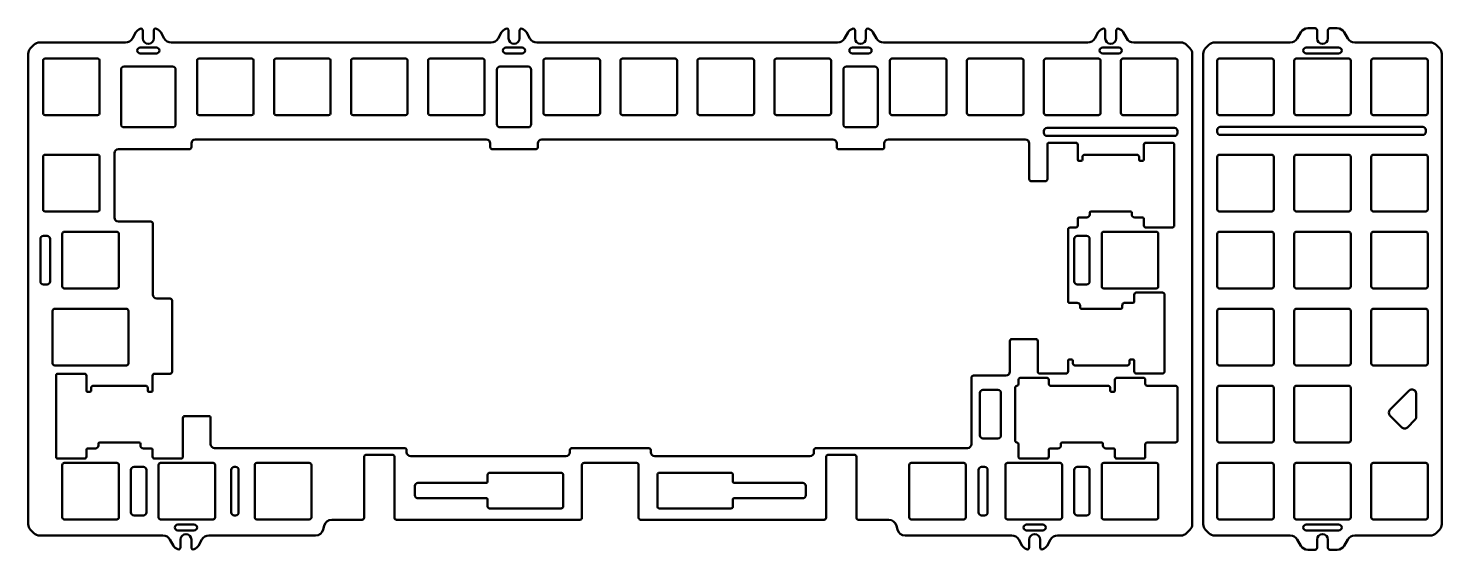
# Model space of a CAD drawing. Header units: millimetres. Extents: x 42 to 392, y 102 to 231.
import ezdxf

# ---------------------------------------------------------------- set-up
doc = ezdxf.new("R2010")
doc.units = ezdxf.units.MM
doc.header["$LTSCALE"] = 0.75
doc.layers.add('Visible', color=7, linetype='Continuous', lineweight=50)

msp = doc.modelspace()

# ---------------------------------------------------------------- linework, layer by layer
at = {"layer": 'Visible'}
for p, q in [((360.452289, 231.387912, 0.749991), (358.647588, 231.387912, 0.749991)), ((360.952289, 228.887912, 0.749991), (360.952289, 230.887912, 0.749991)), ((363.652289, 230.887912, 0.749991), (363.652289, 228.887912, 0.749991)), ((365.956989, 231.387912, 0.749991), (364.152289, 231.387912, 0.749991)), ((66.114612, 227.887912, 0.749991), (44.918466, 227.887912, 0.749991)), ((68.712688, 230.387912, 0.749991), (67.846663, 228.887912, 0.749991)), ((70.440039, 228.887912, 0.749991), (70.440039, 230.800455, 0.749991)), ((73.140039, 230.800455, 0.749991), (73.140039, 228.887912, 0.749991)), ((75.733414, 228.887912, 0.749991), (74.867389, 230.387912, 0.749991)), ((156.602612, 227.887912, 0.749991), (77.465465, 227.887912, 0.749991)), ((159.200688, 230.387912, 0.749991), (158.334663, 228.887912, 0.749991)), ((160.928039, 228.887912, 0.749991), (160.928039, 230.800455, 0.749991)), ((163.628039, 230.800455, 0.749991), (163.628039, 228.887912, 0.749991)), ((166.221414, 228.887912, 0.749991), (165.355389, 230.387912, 0.749991)), ((242.326862, 227.887912, 0.749991), (167.953465, 227.887912, 0.749991)), ((244.924938, 230.387912, 0.749991), (244.058913, 228.887912, 0.749991)), ((246.652289, 228.887912, 0.749991), (246.652289, 230.800455, 0.749991)), ((249.352289, 230.800455, 0.749991), (249.352289, 228.887912, 0.749991)), ((251.945664, 228.887912, 0.749991), (251.079639, 230.387912, 0.749991)), ((304.239862, 227.887912, 0.749991), (253.677715, 227.887912, 0.749991)), ((306.837938, 230.387912, 0.749991), (305.971913, 228.887912, 0.749991)), ((308.565289, 228.887912, 0.749991), (308.565289, 230.800455, 0.749991)), ((311.265289, 230.800455, 0.749991), (311.265289, 228.887912, 0.749991)), ((313.858664, 228.887912, 0.749991), (312.992639, 230.387912, 0.749991)), ((327.261862, 227.887912, 0.749991), (315.590715, 227.887912, 0.749991)), ((354.317461, 227.887912, 0.749991), (335.630716, 227.887912, 0.749991)), ((356.915537, 230.387912, 0.749991), (356.049512, 228.887912, 0.749991)), ((368.555065, 228.887912, 0.749991), (367.68904, 230.387912, 0.749991)), ((388.973612, 227.887912, 0.749991), (370.287116, 227.887912, 0.749991)), ((42.090039, 225.059485, 0.749991), (42.090039, 108.716839, 0.749991)), ((43.504252, 227.302126, 0.749991), (42.675825, 226.473699, 0.749991)), ((46.240039, 223.894412, 0.749991), (59.240039, 223.894412, 0.749991)), ((69.790039, 226.637912, 0.749991), (73.790039, 226.637912, 0.749991)), ((73.790039, 225.137912, 0.749991), (69.790039, 225.137912, 0.749991)), ((84.340039, 223.894412, 0.749991), (97.340039, 223.894412, 0.749991)), ((103.390039, 223.894412, 0.749991), (116.390039, 223.894412, 0.749991)), ((122.440039, 223.894412, 0.749991), (135.440039, 223.894412, 0.749991)), ((141.490039, 223.894412, 0.749991), (154.490039, 223.894412, 0.749991)), ((160.278039, 226.637912, 0.749991), (164.278039, 226.637912, 0.749991)), ((164.278039, 225.137912, 0.749991), (160.278039, 225.137912, 0.749991)), ((170.065039, 223.894412, 0.749991), (183.065039, 223.894412, 0.749991)), ((189.115039, 223.894412, 0.749991), (202.115039, 223.894412, 0.749991)), ((208.165039, 223.894412, 0.749991), (221.165039, 223.894412, 0.749991)), ((227.215039, 223.894412, 0.749991), (240.215039, 223.894412, 0.749991)), ((246.002289, 226.637912, 0.749991), (250.002289, 226.637912, 0.749991)), ((250.002289, 225.137912, 0.749991), (246.002289, 225.137912, 0.749991)), ((255.790039, 223.894412, 0.749991), (268.790039, 223.894412, 0.749991)), ((274.840039, 223.894412, 0.749991), (287.840039, 223.894412, 0.749991)), ((293.890039, 223.894412, 0.749991), (306.890039, 223.894412, 0.749991)), ((307.915289, 226.637912, 0.749991), (311.915289, 226.637912, 0.749991)), ((311.915289, 225.137912, 0.749991), (307.915289, 225.137912, 0.749991)), ((312.940039, 223.894412, 0.749991), (325.940039, 223.894412, 0.749991)), ((329.504502, 226.473699, 0.749991), (328.676075, 227.302126, 0.749991)), ((330.090289, 108.716839, 0.749991), (330.090289, 225.059485, 0.749991)), ((332.802289, 225.059485, 0.749991), (332.802289, 108.716839, 0.749991)), ((334.216502, 227.302126, 0.749991), (333.388075, 226.473699, 0.749991)), ((336.752539, 223.894412, 0.749991), (349.752539, 223.894412, 0.749991)), ((355.802539, 223.894412, 0.749991), (368.802539, 223.894412, 0.749991)), ((358.302289, 226.637912, 0.749991), (366.302289, 226.637912, 0.749991)), ((366.302289, 225.137912, 0.749991), (358.302289, 225.137912, 0.749991)), ((374.852539, 223.894412, 0.749991), (387.852539, 223.894412, 0.749991)), ((391.216252, 226.473699, 0.749991), (390.387825, 227.302126, 0.749991)), ((391.802039, 225.059485, 0.749991), (391.802039, 108.716839, 0.749991)), ((45.740039, 210.394412, 0.749991), (45.740039, 223.394412, 0.749991)), ((59.740039, 223.394412, 0.749991), (59.740039, 210.394412, 0.749991)), ((65.040039, 207.644162, 0.749991), (65.040039, 221.144412, 0.749991)), ((65.790039, 221.894412, 0.749991), (77.790039, 221.894412, 0.749991)), ((78.540039, 221.144412, 0.749991), (78.540039, 207.644162, 0.749991)), ((83.840039, 210.394412, 0.749991), (83.840039, 223.394412, 0.749991)), ((97.840039, 223.394412, 0.749991), (97.840039, 210.394412, 0.749991)), ((102.890039, 210.394412, 0.749991), (102.890039, 223.394412, 0.749991)), ((116.890039, 223.394412, 0.749991), (116.890039, 210.394412, 0.749991)), ((121.940039, 210.394412, 0.749991), (121.940039, 223.394412, 0.749991)), ((135.940039, 223.394412, 0.749991), (135.940039, 210.394412, 0.749991)), ((140.990039, 210.394412, 0.749991), (140.990039, 223.394412, 0.749991)), ((154.990039, 223.394412, 0.749991), (154.990039, 210.394412, 0.749991)), ((158.027543, 207.644163, 0.749991), (158.027539, 221.144412, 0.749991)), ((158.777539, 221.894412, 0.749991), (165.777539, 221.894412, 0.749991)), ((166.527535, 221.144412, 0.749991), (166.527535, 207.644163, 0.749991)), ((169.565039, 210.394412, 0.749991), (169.565039, 223.394412, 0.749991)), ((183.565039, 223.394412, 0.749991), (183.565039, 210.394412, 0.749991)), ((188.615039, 210.394412, 0.749991), (188.615039, 223.394412, 0.749991)), ((202.615039, 223.394412, 0.749991), (202.615039, 210.394412, 0.749991)), ((207.665039, 210.394412, 0.749991), (207.665039, 223.394412, 0.749991)), ((221.665039, 223.394412, 0.749991), (221.665039, 210.394412, 0.749991)), ((226.715039, 210.394412, 0.749991), (226.715039, 223.394412, 0.749991)), ((240.715039, 223.394412, 0.749991), (240.715039, 210.394412, 0.749991)), ((243.753039, 207.644163, 0.749991), (243.753039, 221.144412, 0.749991)), ((244.503039, 221.894412, 0.749991), (251.503039, 221.894412, 0.749991)), ((252.253039, 221.144412, 0.749991), (252.253039, 207.644163, 0.749991)), ((255.290039, 210.394412, 0.749991), (255.290039, 223.394412, 0.749991)), ((269.290039, 223.394412, 0.749991), (269.290039, 210.394412, 0.749991)), ((274.340039, 210.394412, 0.749991), (274.340039, 223.394412, 0.749991)), ((288.340039, 223.394412, 0.749991), (288.340039, 210.394412, 0.749991)), ((293.390039, 210.394412, 0.749991), (293.390039, 223.394412, 0.749991)), ((307.390039, 223.394412, 0.749991), (307.390039, 210.394412, 0.749991)), ((312.440039, 210.394412, 0.749991), (312.440039, 223.394412, 0.749991)), ((326.440039, 223.394412, 0.749991), (326.440039, 210.394412, 0.749991)), ((336.252539, 210.394412, 0.749991), (336.252539, 223.394412, 0.749991)), ((350.252539, 223.394412, 0.749991), (350.252539, 210.394412, 0.749991)), ((355.302539, 210.394412, 0.749991), (355.302539, 223.394412, 0.749991)), ((369.302539, 223.394412, 0.749991), (369.302539, 210.394412, 0.749991)), ((374.352539, 210.394412, 0.749991), (374.352539, 223.394412, 0.749991)), ((388.352539, 223.394412, 0.749991), (388.352539, 210.394412, 0.749991)), ((59.240039, 209.894412, 0.749991), (46.240039, 209.894412, 0.749991)), ((97.340039, 209.894412, 0.749991), (84.340039, 209.894412, 0.749991)), ((116.390039, 209.894412, 0.749991), (103.390039, 209.894412, 0.749991)), ((135.440039, 209.894412, 0.749991), (122.440039, 209.894412, 0.749991)), ((154.490039, 209.894412, 0.749991), (141.490039, 209.894412, 0.749991)), ((183.065039, 209.894412, 0.749991), (170.065039, 209.894412, 0.749991)), ((202.115039, 209.894412, 0.749991), (189.115039, 209.894412, 0.749991)), ((221.165039, 209.894412, 0.749991), (208.165039, 209.894412, 0.749991)), ((240.215039, 209.894412, 0.749991), (227.215039, 209.894412, 0.749991)), ((268.790039, 209.894412, 0.749991), (255.790039, 209.894412, 0.749991)), ((287.840039, 209.894412, 0.749991), (274.840039, 209.894412, 0.749991)), ((306.890039, 209.894412, 0.749991), (293.890039, 209.894412, 0.749991)), ((325.940039, 209.894412, 0.749991), (312.940039, 209.894412, 0.749991)), ((349.752539, 209.894412, 0.749991), (336.752539, 209.894412, 0.749991)), ((368.802539, 209.894412, 0.749991), (355.802539, 209.894412, 0.749991)), ((387.852539, 209.894412, 0.749991), (374.852539, 209.894412, 0.749991)), ((77.790037, 206.894162, 0.749991), (65.790039, 206.894162, 0.749991)), ((165.777535, 206.894163, 0.749991), (158.777543, 206.894163, 0.749991)), ((251.503039, 206.894163, 0.749991), (244.503039, 206.894163, 0.749991)), ((294.140039, 206.738162, 0.749991), (325.690039, 206.738162, 0.749991)), ((337.002539, 206.988162, 0.749991), (387.102539, 206.988162, 0.749991)), ((82.440039, 201.981912, 0.749991), (82.440039, 202.894412, 0.749991)), ((83.440039, 203.894412, 0.749991), (155.390039, 203.894412, 0.749991)), ((156.390039, 202.894412, 0.749991), (156.390039, 201.981912, 0.749991)), ((168.165039, 201.981912, 0.749991), (168.165039, 202.894412, 0.749991)), ((169.165039, 203.894412, 0.749991), (241.115039, 203.894412, 0.749991)), ((242.115039, 202.894412, 0.749991), (242.115039, 201.981912, 0.749991)), ((253.890039, 201.981912, 0.749991), (253.890039, 202.894412, 0.749991)), ((254.890039, 203.894412, 0.749991), (288.740039, 203.894412, 0.749991)), ((289.740039, 202.894412, 0.749991), (289.740039, 194.056912, 0.749991)), ((293.390039, 205.488162, 0.749991), (293.390039, 205.988162, 0.749991)), ((325.690039, 204.738162, 0.749991), (294.140039, 204.738162, 0.749991)), ((294.727039, 203.081912, 0.749991), (301.227039, 203.081912, 0.749991)), ((318.603039, 203.081912, 0.749991), (325.103039, 203.081912, 0.749991)), ((326.440039, 205.988162, 0.749991), (326.440039, 205.488162, 0.749991)), ((336.252539, 205.738162, 0.749991), (336.252539, 206.238162, 0.749991)), ((387.102539, 204.988162, 0.749991), (337.002539, 204.988162, 0.749991)), ((387.852539, 206.238162, 0.749991), (387.852539, 205.738162, 0.749991)), ((45.740039, 186.581912, 0.749991), (45.740039, 199.581912, 0.749991)), ((46.240039, 200.081912, 0.749991), (59.240039, 200.081912, 0.749991)), ((59.740039, 199.581912, 0.749991), (59.740039, 186.581912, 0.749991)), ((63.390039, 184.556912, 0.749991), (63.390039, 200.481912, 0.749991)), ((64.390039, 201.481912, 0.749991), (81.940039, 201.481912, 0.749991)), ((156.890039, 201.481912, 0.749991), (167.665039, 201.481912, 0.749991)), ((242.615039, 201.481912, 0.749991), (253.390039, 201.481912, 0.749991)), ((294.227039, 194.056912, 0.749991), (294.227039, 202.581912, 0.749991)), ((301.727039, 202.581912, 0.749991), (301.727039, 198.881912, 0.749991)), ((302.915039, 198.881912, 0.749991), (302.915039, 199.581912, 0.749991)), ((303.415039, 200.081912, 0.749991), (316.415039, 200.081912, 0.749991)), ((316.915039, 199.581912, 0.749991), (316.915039, 198.881912, 0.749991)), ((318.103039, 198.881912, 0.749991), (318.103039, 202.581912, 0.749991)), ((325.603039, 202.581912, 0.749991), (325.603039, 182.581912, 0.749991)), ((336.252539, 186.581912, 0.749991), (336.252539, 199.581912, 0.749991)), ((336.752539, 200.081912, 0.749991), (349.752539, 200.081912, 0.749991)), ((350.252539, 199.581912, 0.749991), (350.252539, 186.581912, 0.749991)), ((355.302539, 186.581912, 0.749991), (355.302539, 199.581912, 0.749991)), ((355.802539, 200.081912, 0.749991), (368.802539, 200.081912, 0.749991)), ((369.302539, 199.581912, 0.749991), (369.302539, 186.581912, 0.749991)), ((374.352539, 186.581912, 0.749991), (374.352539, 199.581912, 0.749991)), ((374.852539, 200.081912, 0.749991), (387.852539, 200.081912, 0.749991)), ((388.352539, 199.581912, 0.749991), (388.352539, 186.581912, 0.749991)), ((302.615039, 198.581912, 0.749991), (302.027039, 198.581912, 0.749991)), ((317.215039, 198.581912, 0.749991), (317.803039, 198.581912, 0.749991)), ((290.240039, 193.556912, 0.749991), (293.727039, 193.556912, 0.749991)), ((59.240039, 186.081912, 0.749991), (46.240039, 186.081912, 0.749991)), ((304.727044, 185.781933, 0.749991), (304.727043, 185.331933, 0.749991)), ((314.803041, 186.081912, 0.749991), (305.027044, 186.081912, 0.749991)), ((315.10304, 185.331917, 0.749991), (315.103041, 185.781917, 0.749991)), ((349.752539, 186.081912, 0.749991), (336.752539, 186.081912, 0.749991)), ((368.802539, 186.081912, 0.749991), (355.802539, 186.081912, 0.749991)), ((387.852539, 186.081912, 0.749991), (374.852539, 186.081912, 0.749991)), ((72.415039, 183.556912, 0.749991), (64.390039, 183.556912, 0.749991)), ((72.915039, 165.506912, 0.749991), (72.915039, 183.056912, 0.749991)), ((301.227039, 182.081912, 0.749991), (299.845789, 182.081912, 0.749991)), ((301.727039, 184.281938, 0.749991), (301.727039, 182.581912, 0.749991)), ((303.977042, 184.581934, 0.749991), (302.027042, 184.581937, 0.749991)), ((317.803039, 184.581913, 0.749991), (315.853039, 184.581916, 0.749991)), ((318.103039, 182.581912, 0.749991), (318.103039, 184.281913, 0.749991)), ((325.103039, 182.081912, 0.749991), (318.603039, 182.081912, 0.749991)), ((45.090039, 168.781912, 0.749991), (45.090039, 179.281912, 0.749991)), ((45.840039, 180.031912, 0.749991), (46.752539, 180.031912, 0.749991)), ((47.502539, 179.281912, 0.749991), (47.502539, 168.781912, 0.749991)), ((50.502539, 167.531912, 0.749991), (50.502539, 180.531912, 0.749991)), ((51.002539, 181.031912, 0.749991), (64.002539, 181.031912, 0.749991)), ((64.502539, 180.531912, 0.749991), (64.502539, 167.531912, 0.749991)), ((299.345789, 181.581912, 0.749991), (299.345789, 165.481912, 0.749991)), ((300.865039, 168.781912, 0.749991), (300.865039, 179.281912, 0.749991)), ((301.615039, 180.031912, 0.749991), (303.927539, 180.031912, 0.749991)), ((304.677539, 179.281912, 0.749991), (304.677539, 168.781912, 0.749991)), ((307.677539, 167.531912, 0.749991), (307.677539, 180.531912, 0.749991)), ((308.177539, 181.031912, 0.749991), (321.177539, 181.031912, 0.749991)), ((321.677539, 180.531912, 0.749991), (321.677539, 167.531912, 0.749991)), ((336.252539, 167.531912, 0.749991), (336.252539, 180.531912, 0.749991)), ((336.752539, 181.031912, 0.749991), (349.752539, 181.031912, 0.749991)), ((350.252539, 180.531912, 0.749991), (350.252539, 167.531912, 0.749991)), ((355.302539, 167.531912, 0.749991), (355.302539, 180.531912, 0.749991)), ((355.802539, 181.031912, 0.749991), (368.802539, 181.031912, 0.749991)), ((369.302539, 180.531912, 0.749991), (369.302539, 167.531912, 0.749991)), ((374.352539, 167.531912, 0.749991), (374.352539, 180.531912, 0.749991)), ((374.852539, 181.031912, 0.749991), (387.852539, 181.031912, 0.749991)), ((388.352539, 180.531912, 0.749991), (388.352539, 167.531912, 0.749991)), ((46.752539, 168.031912, 0.749991), (45.840039, 168.031912, 0.749991)), ((303.927539, 168.031912, 0.749991), (301.615039, 168.031912, 0.749991)), ((64.002539, 167.031912, 0.749991), (51.002539, 167.031912, 0.749991)), ((77.177539, 164.506912, 0.749991), (73.915039, 164.506912, 0.749991)), ((299.345789, 165.481912, 0.749991), (299.34579, 163.781919, 0.749991)), ((321.177539, 167.031912, 0.749991), (308.177539, 167.031912, 0.749991)), ((315.721788, 163.781893, 0.749991), (315.721789, 165.481912, 0.749991)), ((316.221789, 165.981912, 0.749991), (322.721789, 165.981912, 0.749991)), ((323.221789, 165.481912, 0.749991), (323.221789, 146.481912, 0.749991)), ((349.752539, 167.031912, 0.749991), (336.752539, 167.031912, 0.749991)), ((368.802539, 167.031912, 0.749991), (355.802539, 167.031912, 0.749991)), ((387.852539, 167.031912, 0.749991), (374.852539, 167.031912, 0.749991)), ((48.121289, 148.481912, 0.749991), (48.121289, 161.481912, 0.749991)), ((48.621289, 161.981912, 0.749991), (66.383789, 161.981912, 0.749991)), ((66.883789, 161.481912, 0.749991), (66.883789, 148.481912, 0.749991)), ((77.677539, 146.431912, 0.749991), (77.677539, 164.006912, 0.749991)), ((299.645791, 163.481918, 0.749991), (301.595791, 163.481915, 0.749991)), ((302.345789, 162.731914, 0.749991), (302.345789, 162.281914, 0.749991)), ((302.645788, 161.981913, 0.749991), (312.424678, 161.981912, 0.749991)), ((312.721786, 162.281898, 0.749991), (312.721786, 162.731898, 0.749991)), ((313.471788, 163.481897, 0.749991), (315.421788, 163.481894, 0.749991)), ((336.252539, 148.481912, 0.749991), (336.252539, 161.481912, 0.749991)), ((336.752539, 161.981912, 0.749991), (349.752539, 161.981912, 0.749991)), ((350.252539, 161.481912, 0.749991), (350.252539, 148.481912, 0.749991)), ((355.302539, 148.481912, 0.749991), (355.302539, 161.481912, 0.749991)), ((355.802539, 161.981912, 0.749991), (368.802539, 161.981912, 0.749991)), ((369.302539, 161.481912, 0.749991), (369.302539, 148.481912, 0.749991)), ((374.352539, 148.481912, 0.749991), (374.352539, 161.481912, 0.749991)), ((374.852539, 161.981912, 0.749991), (387.852539, 161.981912, 0.749991)), ((388.352539, 161.481912, 0.749991), (388.352539, 148.481912, 0.749991)), ((284.977539, 154.006912, 0.749991), (284.977539, 146.456912, 0.749991)), ((291.345789, 154.506912, 0.749991), (285.477539, 154.506912, 0.749991)), ((291.845789, 146.481912, 0.749991), (291.845789, 154.006912, 0.749991)), ((66.383789, 147.981912, 0.749991), (48.621289, 147.981912, 0.749991)), ((299.34579, 149.181919, 0.749991), (299.345789, 146.481912, 0.749991)), ((300.233791, 149.481919, 0.749991), (299.645791, 149.481919, 0.749991)), ((300.533791, 148.481919, 0.749991), (300.533791, 149.181919, 0.749991)), ((314.033791, 147.981912, 0.749991), (301.033791, 147.981912, 0.749991)), ((314.533791, 149.181919, 0.749991), (314.533791, 148.481919, 0.749991)), ((314.833791, 149.481919, 0.749991), (315.421791, 149.481919, 0.749991)), ((315.721789, 146.481912, 0.749991), (315.72179, 149.181919, 0.749991)), ((349.752539, 147.981912, 0.749991), (336.752539, 147.981912, 0.749991)), ((368.802539, 147.981912, 0.749991), (355.802539, 147.981912, 0.749991)), ((387.852539, 147.981912, 0.749991), (374.852539, 147.981912, 0.749991)), ((48.958289, 125.431912, 0.749991), (48.958289, 145.431912, 0.749991)), ((49.458289, 145.931912, 0.749991), (55.958289, 145.931912, 0.749991)), ((56.458289, 145.431912, 0.749991), (56.458289, 141.731912, 0.749991)), ((72.834289, 141.731912, 0.749991), (72.834289, 145.431912, 0.749991)), ((73.334289, 145.931912, 0.749991), (77.177539, 145.931912, 0.749991)), ((275.452539, 144.956912, 0.749991), (275.452539, 128.531912, 0.749991)), ((283.977539, 145.456912, 0.749991), (275.952539, 145.456912, 0.749991)), ((287.083289, 143.418538, 0.749991), (287.083289, 144.431912, 0.749991)), ((287.583289, 144.931912, 0.749991), (294.083289, 144.931912, 0.749991)), ((298.845789, 145.981912, 0.749991), (292.345789, 145.981912, 0.749991)), ((294.583289, 144.431912, 0.749991), (294.583289, 143.431912, 0.749991)), ((310.959289, 141.731912, 0.749991), (310.959289, 144.431912, 0.749991)), ((311.459289, 144.931912, 0.749991), (317.959289, 144.931912, 0.749991)), ((322.721789, 145.981912, 0.749991), (316.221789, 145.981912, 0.749991)), ((318.459289, 144.431912, 0.749991), (318.459289, 143.431912, 0.749991)), ((57.346289, 141.431912, 0.749991), (56.758289, 141.431912, 0.749991)), ((57.646289, 141.731912, 0.749991), (57.646289, 142.431912, 0.749991)), ((58.146289, 142.931912, 0.749991), (71.146289, 142.931912, 0.749991)), ((71.646289, 142.431912, 0.749991), (71.646289, 141.731912, 0.749991)), ((71.946289, 141.431912, 0.749991), (72.534289, 141.431912, 0.749991)), ((277.552539, 130.681912, 0.749991), (277.552539, 141.181912, 0.749991)), ((278.302539, 141.931912, 0.749991), (281.996289, 141.931912, 0.749991)), ((282.746289, 141.181912, 0.749991), (282.746289, 130.681912, 0.749991)), ((286.246289, 129.431912, 0.749991), (286.246289, 142.431912, 0.749991)), ((295.083289, 142.931912, 0.749991), (309.271289, 142.931912, 0.749991)), ((309.771289, 142.431912, 0.749991), (309.771289, 141.731912, 0.749991)), ((310.071289, 141.431912, 0.749991), (310.659289, 141.431912, 0.749991)), ((318.959289, 142.931912, 0.749991), (325.940039, 142.931912, 0.749991)), ((326.440039, 142.431912, 0.749991), (326.440039, 129.431912, 0.749991)), ((336.252539, 129.431912, 0.749991), (336.252539, 142.431912, 0.749991)), ((336.752539, 142.931912, 0.749991), (349.752539, 142.931912, 0.749991)), ((350.252539, 142.431912, 0.749991), (350.252539, 129.431912, 0.749991)), ((355.302539, 129.431912, 0.749991), (355.302539, 142.431912, 0.749991)), ((355.802539, 142.931912, 0.749991), (368.802539, 142.931912, 0.749991)), ((369.302539, 142.431912, 0.749991), (369.302539, 129.431912, 0.749991)), ((378.999323, 136.978557, 0.749991), (383.768834, 141.740752, 0.749991)), ((385.475398, 141.033103, 0.749991), (385.475398, 135.210204, 0.749991)), ((80.334289, 134.956912, 0.749991), (80.334289, 125.431912, 0.749991)), ((80.834289, 135.456912, 0.749991), (86.702539, 135.456912, 0.749991)), ((87.202539, 128.531912, 0.749991), (87.202539, 134.956912, 0.749991)), ((381.909343, 132.645924, 0.749991), (378.997894, 135.564689, 0.749991)), ((385.182504, 134.503097, 0.749991), (383.324444, 132.645036, 0.749991)), ((281.996289, 129.931912, 0.749991), (278.302539, 129.931912, 0.749991)), ((56.458289, 127.131938, 0.749991), (56.458289, 125.431912, 0.749991)), ((58.708292, 127.431934, 0.749991), (56.758292, 127.431937, 0.749991)), ((59.458294, 128.631933, 0.749991), (59.458293, 128.181933, 0.749991)), ((69.534291, 128.931912, 0.749991), (59.758294, 128.931912, 0.749991)), ((69.83429, 128.181917, 0.749991), (69.834291, 128.631917, 0.749991)), ((72.534289, 127.431913, 0.749991), (70.584289, 127.431916, 0.749991)), ((72.834286, 125.431912, 0.749991), (72.834286, 127.131912, 0.749991)), ((135.202539, 127.531912, 0.749991), (88.202539, 127.531912, 0.749991)), ((135.702539, 126.531912, 0.749991), (135.702539, 127.031912, 0.749991)), ((176.090039, 127.031912, 0.749991), (176.090039, 126.531912, 0.749991)), ((195.590039, 127.531912, 0.749991), (176.590039, 127.531912, 0.749991)), ((196.090039, 126.531912, 0.749991), (196.090039, 127.031912, 0.749991)), ((236.490039, 127.031912, 0.749991), (236.490039, 126.531912, 0.749991)), ((274.452539, 127.531912, 0.749991), (236.990039, 127.531912, 0.749991)), ((287.083289, 125.431912, 0.749991), (287.083289, 128.445286, 0.749991)), ((294.583289, 127.131938, 0.749991), (294.583289, 125.431912, 0.749991)), ((296.833292, 127.431934, 0.749991), (294.883292, 127.431937, 0.749991)), ((297.583294, 128.631933, 0.749991), (297.583293, 128.181933, 0.749991)), ((307.659291, 128.931912, 0.749991), (297.883294, 128.931912, 0.749991)), ((307.95929, 128.181917, 0.749991), (307.959291, 128.631917, 0.749991)), ((310.659289, 127.431913, 0.749991), (308.709289, 127.431916, 0.749991)), ((310.959289, 125.431912, 0.749991), (310.959289, 127.131913, 0.749991)), ((318.459289, 128.431912, 0.749991), (318.459289, 125.431912, 0.749991)), ((325.940039, 128.931912, 0.749991), (318.959289, 128.931912, 0.749991)), ((349.752539, 128.931912, 0.749991), (336.752539, 128.931912, 0.749991)), ((368.802539, 128.931912, 0.749991), (355.802539, 128.931912, 0.749991)), ((55.958289, 124.931912, 0.749991), (49.458289, 124.931912, 0.749991)), ((50.502539, 110.381912, 0.749991), (50.502539, 123.381912, 0.749991)), ((51.002539, 123.881912, 0.749991), (64.002539, 123.881912, 0.749991)), ((64.502539, 123.381912, 0.749991), (64.502539, 110.381912, 0.749991)), ((68.252539, 122.881912, 0.749991), (70.565039, 122.881912, 0.749991)), ((79.834289, 124.931912, 0.749991), (73.334286, 124.931912, 0.749991)), ((74.315039, 110.381912, 0.749991), (74.315039, 123.381912, 0.749991)), ((74.815039, 123.881912, 0.749991), (87.815039, 123.881912, 0.749991)), ((88.315039, 123.381912, 0.749991), (88.315039, 110.381912, 0.749991)), ((93.065039, 122.881912, 0.749991), (93.377539, 122.881912, 0.749991)), ((98.127539, 110.381912, 0.749991), (98.127539, 123.381912, 0.749991)), ((98.627539, 123.881912, 0.749991), (111.627539, 123.881912, 0.749991)), ((112.127539, 123.381912, 0.749991), (112.127539, 110.381912, 0.749991)), ((125.190039, 110.290853, 0.749991), (125.190039, 125.381912, 0.749991)), ((125.690039, 125.881912, 0.749991), (132.202539, 125.881912, 0.749991)), ((132.702539, 125.381912, 0.749991), (132.702539, 110.290353, 0.749991)), ((175.090039, 125.531912, 0.749991), (136.702539, 125.531912, 0.749991)), ((179.090039, 110.290353, 0.749991), (179.090039, 123.381912, 0.749991)), ((179.590039, 123.881912, 0.749991), (192.590039, 123.881912, 0.749991)), ((193.090039, 123.381912, 0.749991), (193.090039, 110.290353, 0.749991)), ((235.490039, 125.531912, 0.749991), (197.090039, 125.531912, 0.749991)), ((239.490039, 110.290353, 0.749991), (239.490039, 125.381912, 0.749991)), ((239.990039, 125.881912, 0.749991), (246.490039, 125.881912, 0.749991)), ((246.990039, 125.381912, 0.749991), (246.990039, 110.290853, 0.749991)), ((260.052539, 110.381912, 0.749991), (260.052539, 123.381912, 0.749991)), ((260.552539, 123.881912, 0.749991), (273.552539, 123.881912, 0.749991)), ((274.052539, 123.381912, 0.749991), (274.052539, 110.381912, 0.749991)), ((277.951267, 122.881912, 0.749991), (278.690902, 122.881912, 0.749991)), ((283.865039, 110.381912, 0.749991), (283.865039, 123.381912, 0.749991)), ((284.365039, 123.881912, 0.749991), (297.365039, 123.881912, 0.749991)), ((294.083289, 124.931912, 0.749991), (287.583289, 124.931912, 0.749991)), ((297.865039, 123.381912, 0.749991), (297.865039, 110.381912, 0.749991)), ((301.615039, 122.881912, 0.749991), (303.927539, 122.881912, 0.749991)), ((307.677539, 110.381912, 0.749991), (307.677539, 123.381912, 0.749991)), ((308.177539, 123.881912, 0.749991), (321.177539, 123.881912, 0.749991)), ((317.959289, 124.931912, 0.749991), (311.459289, 124.931912, 0.749991)), ((321.677539, 123.381912, 0.749991), (321.677539, 110.381912, 0.749991)), ((336.252539, 110.381912, 0.749991), (336.252539, 123.381912, 0.749991)), ((336.752539, 123.881913, 0.749991), (349.752539, 123.881913, 0.749991)), ((350.252539, 123.381912, 0.749991), (350.252539, 110.381912, 0.749991)), ((355.302539, 110.381912, 0.749991), (355.302539, 123.381912, 0.749991)), ((355.802539, 123.881913, 0.749991), (368.802539, 123.881913, 0.749991)), ((369.302539, 123.381912, 0.749991), (369.302539, 110.381912, 0.749991)), ((374.352539, 110.381912, 0.749991), (374.352539, 123.381912, 0.749991)), ((374.852539, 123.881913, 0.749991), (387.852539, 123.881913, 0.749991)), ((388.352539, 123.381912, 0.749991), (388.352539, 110.381912, 0.749991)), ((67.502539, 111.631912, 0.749991), (67.502539, 122.131912, 0.749991)), ((71.315039, 122.131912, 0.749991), (71.315039, 111.631912, 0.749991)), ((92.315039, 111.631912, 0.749991), (92.315039, 122.131912, 0.749991)), ((94.127539, 122.131912, 0.749991), (94.127539, 111.631912, 0.749991)), ((138.485789, 118.911912, 0.749991), (155.435789, 118.911912, 0.749991)), ((155.735789, 119.211912, 0.749991), (155.735789, 120.911912, 0.749991)), ((156.235789, 121.411912, 0.749991), (173.935289, 121.411912, 0.749991)), ((174.435289, 120.911912, 0.749991), (174.435289, 113.111913, 0.749991)), ((197.744539, 113.111913, 0.749991), (197.744539, 120.911912, 0.749991)), ((198.244539, 121.411912, 0.749991), (215.944039, 121.411912, 0.749991)), ((216.444039, 120.911912, 0.749991), (216.444039, 119.211912, 0.749991)), ((216.744039, 118.911912, 0.749991), (233.694289, 118.911912, 0.749991)), ((277.201267, 111.631912, 0.749991), (277.201267, 122.131912, 0.749991)), ((279.440902, 122.131912, 0.749991), (279.440902, 111.631912, 0.749991)), ((300.865039, 111.631912, 0.749991), (300.865039, 122.131912, 0.749991)), ((304.677539, 122.131912, 0.749991), (304.677539, 111.631912, 0.749991)), ((137.735789, 115.861913, 0.749991), (137.735789, 118.161912, 0.749991)), ((234.444289, 118.161912, 0.749991), (234.444289, 115.861913, 0.749991)), ((155.435789, 115.111913, 0.749991), (138.485789, 115.111913, 0.749991)), ((155.735789, 113.111913, 0.749991), (155.735789, 114.811913, 0.749991)), ((173.935289, 112.611913, 0.749991), (156.235789, 112.611913, 0.749991)), ((215.944039, 112.611913, 0.749991), (198.244539, 112.611913, 0.749991)), ((216.444039, 114.811913, 0.749991), (216.444039, 113.111913, 0.749991)), ((233.694289, 115.111913, 0.749991), (216.744039, 115.111913, 0.749991)), ((64.002539, 109.881912, 0.749991), (51.002539, 109.881912, 0.749991)), ((70.565039, 110.881912, 0.749991), (68.252539, 110.881912, 0.749991)), ((87.815039, 109.881912, 0.749991), (74.815039, 109.881912, 0.749991)), ((79.090039, 108.638412, 0.749991), (83.090039, 108.638412, 0.749991)), ((93.377539, 110.881912, 0.749991), (93.065039, 110.881912, 0.749991)), ((111.627539, 109.881912, 0.749991), (98.627539, 109.881912, 0.749991)), ((117.218208, 109.790853, 0.749991), (124.690039, 109.790853, 0.749991)), ((133.202539, 109.790353, 0.749991), (178.590039, 109.790353, 0.749991)), ((193.590039, 109.790353, 0.749991), (238.990039, 109.790353, 0.749991)), ((247.490039, 109.790853, 0.749991), (254.965635, 109.790853, 0.749991)), ((273.552539, 109.881912, 0.749991), (260.552539, 109.881912, 0.749991)), ((278.690902, 110.881912, 0.749991), (277.951267, 110.881912, 0.749991)), ((297.365039, 109.881912, 0.749991), (284.365039, 109.881912, 0.749991)), ((289.090289, 108.638412, 0.749991), (293.090289, 108.638412, 0.749991)), ((303.927539, 110.881912, 0.749991), (301.615039, 110.881912, 0.749991)), ((321.177539, 109.881912, 0.749991), (308.177539, 109.881912, 0.749991)), ((349.752539, 109.881912, 0.749991), (336.752539, 109.881912, 0.749991)), ((368.802539, 109.881912, 0.749991), (355.802539, 109.881912, 0.749991)), ((358.302289, 108.638412, 0.749991), (366.302289, 108.638412, 0.749991)), ((387.852539, 109.881912, 0.749991), (374.852539, 109.881912, 0.749991)), ((42.675825, 107.302626, 0.749991), (43.504252, 106.474199, 0.749991)), ((44.918466, 105.888412, 0.749991), (75.414612, 105.888412, 0.749991)), ((83.090039, 107.138412, 0.749991), (79.090039, 107.138412, 0.749991)), ((86.765465, 105.888412, 0.749991), (113.123234, 105.888412, 0.749991)), ((115.065481, 107.411257, 0.749991), (115.275961, 108.268008, 0.749991)), ((256.907882, 108.268008, 0.749991), (257.118362, 107.411257, 0.749991)), ((259.060609, 105.888412, 0.749991), (285.414862, 105.888412, 0.749991)), ((293.090289, 107.138412, 0.749991), (289.090289, 107.138412, 0.749991)), ((296.765715, 105.888412, 0.749991), (327.261862, 105.888412, 0.749991)), ((328.676075, 106.474199, 0.749991), (329.504502, 107.302626, 0.749991)), ((333.388075, 107.302626, 0.749991), (334.216502, 106.474199, 0.749991)), ((335.630716, 105.888412, 0.749991), (354.317461, 105.888412, 0.749991)), ((366.302289, 107.138412, 0.749991), (358.302289, 107.138412, 0.749991)), ((370.287116, 105.888412, 0.749991), (388.973612, 105.888412, 0.749991)), ((390.387825, 106.474199, 0.749991), (391.216252, 107.302626, 0.749991)), ((77.146663, 104.888412, 0.749991), (78.012688, 103.388412, 0.749991)), ((79.740039, 102.975869, 0.749991), (79.740039, 104.888412, 0.749991)), ((82.440039, 104.888412, 0.749991), (82.440039, 102.975869, 0.749991)), ((84.167389, 103.388412, 0.749991), (85.033414, 104.888412, 0.749991)), ((287.146913, 104.888412, 0.749991), (288.012938, 103.388412, 0.749991)), ((289.740289, 102.975869, 0.749991), (289.740289, 104.888412, 0.749991)), ((292.440289, 104.888412, 0.749991), (292.440289, 102.975869, 0.749991)), ((294.167639, 103.388412, 0.749991), (295.033664, 104.888412, 0.749991)), ((356.049512, 104.888412, 0.749991), (356.915537, 103.388412, 0.749991)), ((358.647588, 102.388412, 0.749991), (360.452289, 102.388412, 0.749991)), ((360.952289, 102.888412, 0.749991), (360.952289, 104.888412, 0.749991)), ((363.652289, 104.888412, 0.749991), (363.652289, 102.888412, 0.749991)), ((364.152289, 102.388412, 0.749991), (365.956989, 102.388412, 0.749991)), ((367.68904, 103.388412, 0.749991), (368.555065, 104.888412, 0.749991))]:
    msp.add_line(p, q, dxfattribs=at)
for centre, radius, start, end in [((70.444739, 229.387912, 0.749991), 2, 109.661772, 150), ((73.135338, 229.387912, 0.749991), 2, 30, 70.338228), ((160.932739, 229.387912, 0.749991), 2, 109.661772, 150), ((163.623338, 229.387912, 0.749991), 2, 30, 70.338228), ((246.656989, 229.387912, 0.749991), 2, 109.661772, 150), ((249.347588, 229.387912, 0.749991), 2, 30, 70.338228), ((308.569989, 229.387912, 0.749991), 2, 109.661772, 150), ((311.260588, 229.387912, 0.749991), 2, 30, 70.338228), ((360.452289, 230.887912, 0.749991), 0.5, 0, 90), ((364.152289, 230.887912, 0.749991), 0.5, 90, 180), ((44.918466, 225.887912, 0.749991), 2, 90, 135), ((66.114612, 229.887912, 0.749991), 2, 270, 330), ((77.465465, 229.887912, 0.749991), 2, 210, 270), ((156.602612, 229.887912, 0.749991), 2, 270, 330), ((162.278039, 228.887912, 0.749991), 1.35, 180, 0), ((167.953465, 229.887912, 0.749991), 2, 210, 270), ((242.326862, 229.887912, 0.749991), 2, 270, 330), ((253.677715, 229.887912, 0.749991), 2, 210, 270), ((304.239862, 229.887912, 0.749991), 2, 270, 330), ((315.590715, 229.887912, 0.749991), 2, 210, 270), ((327.261862, 225.887912, 0.749991), 2, 45, 90), ((335.630716, 225.887912, 0.749991), 2, 90, 135), ((354.317461, 229.887912, 0.749991), 2, 270, 330), ((370.287116, 229.887912, 0.749991), 2, 210, 270), ((388.973612, 225.887912, 0.749991), 2, 45, 90), ((44.090039, 225.059485, 0.749991), 2, 135, 180), ((328.090289, 225.059485, 0.749991), 2, 0, 45), ((334.802289, 225.059485, 0.749991), 2, 135, 180), ((389.802039, 225.059485, 0.749991), 2, 0, 45), ((65.790039, 221.144412, 0.749991), 0.75, 90, 180), ((77.790039, 221.144412, 0.749991), 0.75, 0, 90), ((158.777539, 221.144412, 0.749991), 0.75, 90, 180), ((165.777539, 221.144412, 0.749991), 0.75, 0, 90), ((244.503039, 221.144412, 0.749991), 0.75, 90, 180), ((251.503039, 221.144412, 0.749991), 0.75, 0, 90), ((65.790039, 207.644162, 0.749991), 0.75, 180, 270), ((77.790037, 207.644162, 0.749991), 0.75, 270, 0), ((158.777543, 207.644163, 0.749991), 0.75, 180, 270), ((165.777535, 207.644163, 0.749991), 0.75, 270, 0), ((244.503039, 207.644163, 0.749991), 0.75, 180, 270), ((251.503039, 207.644163, 0.749991), 0.75, 270, 0), ((294.140039, 205.988162, 0.749991), 0.75, 90, 180), ((325.690039, 205.988162, 0.749991), 0.75, 0, 90), ((337.002539, 206.238162, 0.749991), 0.75, 90, 180), ((387.102539, 206.238162, 0.749991), 0.75, 0, 90), ((294.140039, 205.488162, 0.749991), 0.75, 180, 270), ((325.690039, 205.488162, 0.749991), 0.75, 270, 0), ((337.002539, 205.738162, 0.749991), 0.75, 180, 270), ((387.102539, 205.738162, 0.749991), 0.75, 270, 0), ((81.940039, 201.981912, 0.749991), 0.5, 270, 0), ((156.890039, 201.981912, 0.749991), 0.5, 180, 270), ((167.665039, 201.981912, 0.749991), 0.5, 270, 0), ((242.615039, 201.981912, 0.749991), 0.5, 180, 270), ((253.390039, 201.981912, 0.749991), 0.5, 270, 0), ((303.415039, 199.581912, 0.749991), 0.5, 90, 180), ((316.415039, 199.581912, 0.749991), 0.5, 0, 90), ((302.027039, 198.881912, 0.749991), 0.3, 180, 270), ((302.615039, 198.881912, 0.749991), 0.3, 270, 0), ((317.215039, 198.881912, 0.749991), 0.3, 180, 270), ((317.803039, 198.881912, 0.749991), 0.3, 270, 0), ((290.240039, 194.056912, 0.749991), 0.5, 180, 270), ((293.727039, 194.056912, 0.749991), 0.5, 270, 0), ((305.027044, 185.781933, 0.749991), 0.3, 89.999911, 179.999911), ((314.803041, 185.781917, 0.749991), 0.3, 359.999911, 89.999911), ((72.415039, 183.056912, 0.749991), 0.5, 0, 90), ((299.845789, 181.581912, 0.749991), 0.5, 90, 180.000006), ((301.227039, 182.581912, 0.749991), 0.5, 270, 0), ((302.027041, 184.281937, 0.749991), 0.3, 89.999911, 179.999911), ((317.803038, 184.281913, 0.749991), 0.3, 359.999974, 89.999911), ((318.603039, 182.581912, 0.749991), 0.5, 180, 270), ((325.103039, 182.581912, 0.749991), 0.5, 270, 0), ((45.840039, 179.281912, 0.749991), 0.75, 90, 180), ((46.752539, 179.281912, 0.749991), 0.75, 0, 90), ((301.615039, 179.281912, 0.749991), 0.75, 90, 180), ((303.927539, 179.281912, 0.749991), 0.75, 0, 90), ((45.840039, 168.781912, 0.749991), 0.75, 180, 270), ((46.752539, 168.781912, 0.749991), 0.75, 270, 0), ((301.615039, 168.781912, 0.749991), 0.75, 180, 270), ((303.927539, 168.781912, 0.749991), 0.75, 270, 0), ((77.177539, 164.006912, 0.749991), 0.5, 0, 90), ((316.221789, 165.481912, 0.749991), 0.5, 90, 180), ((322.721789, 165.481912, 0.749991), 0.5, 0, 90), ((299.645791, 163.781918, 0.749991), 0.3, 179.999911, 269.999911), ((302.645789, 162.281914, 0.749991), 0.3, 179.999911, 269.999911), ((312.421786, 162.281898, 0.749991), 0.3, 270.552449, 359.999911), ((315.421788, 163.781894, 0.749991), 0.3, 269.999911, 359.99996), ((285.477539, 154.006912, 0.749991), 0.5, 90, 180), ((291.345789, 154.006912, 0.749991), 0.5, 0, 90), ((299.645791, 149.181919, 0.749991), 0.3, 90, 180), ((300.233791, 149.181919, 0.749991), 0.3, 0, 90), ((301.033791, 148.481919, 0.749991), 0.5, 180, 270), ((314.033791, 148.481919, 0.749991), 0.5, 270, 0), ((314.833791, 149.181919, 0.749991), 0.3, 90, 180), ((315.421791, 149.181919, 0.749991), 0.3, 0, 90), ((77.177539, 146.431912, 0.749991), 0.5, 270, 0), ((275.952539, 144.956912, 0.749991), 0.5, 90, 180), ((286.583289, 143.418538, 0.749991), 0.5, 279.38107, 0), ((318.959289, 143.431912, 0.749991), 0.5, 180, 270), ((56.758289, 141.731912, 0.749991), 0.3, 180, 270), ((57.346289, 141.731912, 0.749991), 0.3, 270, 0), ((58.146289, 142.431912, 0.749991), 0.5, 90, 180), ((71.146289, 142.431912, 0.749991), 0.5, 0, 90), ((71.946289, 141.731912, 0.749991), 0.3, 180, 270), ((72.534289, 141.731912, 0.749991), 0.3, 270, 0), ((278.302539, 141.181912, 0.749991), 0.75, 90, 180), ((281.996289, 141.181912, 0.749991), 0.75, 0, 90), ((309.271289, 142.431912, 0.749991), 0.5, 0, 90), ((310.071289, 141.731912, 0.749991), 0.3, 180, 270), ((310.659289, 141.731912, 0.749991), 0.3, 270, 0), ((336.752539, 142.431912, 0.749991), 0.5, 90, 180), ((80.834289, 134.956912, 0.749991), 0.5, 90, 180), ((86.702539, 134.956912, 0.749991), 0.5, 0, 90), ((278.302539, 130.681912, 0.749991), 0.75, 180, 270), ((281.996289, 130.681912, 0.749991), 0.75, 270, 0), ((56.758291, 127.131937, 0.749991), 0.3, 89.999911, 179.999911), ((59.758294, 128.631933, 0.749991), 0.3, 89.999911, 179.999911), ((69.534291, 128.631917, 0.749991), 0.3, 359.999911, 89.999911), ((72.534288, 127.131913, 0.749991), 0.3, 359.999911, 89.999911), ((135.202539, 127.031912, 0.749991), 0.5, 0, 90), ((176.590039, 127.031912, 0.749991), 0.5, 90, 180), ((195.590039, 127.031912, 0.749991), 0.5, 0, 90), ((236.990039, 127.031912, 0.749991), 0.5, 90, 180), ((286.583289, 128.445286, 0.749991), 0.5, 0, 80.61893), ((294.883291, 127.131937, 0.749991), 0.3, 89.999911, 179.999911), ((297.883294, 128.631933, 0.749991), 0.3, 89.999911, 179.999911), ((307.659291, 128.631917, 0.749991), 0.3, 359.999911, 89.999911), ((310.659288, 127.131913, 0.749991), 0.3, 359.999974, 89.999911), ((318.959289, 128.431912, 0.749991), 0.5, 90, 180), ((49.458289, 125.431912, 0.749991), 0.5, 180, 270), ((55.958289, 125.431912, 0.749991), 0.5, 270, 0), ((68.252539, 122.131912, 0.749991), 0.75, 90, 180), ((70.565039, 122.131912, 0.749991), 0.75, 0, 90), ((73.334286, 125.431912, 0.749991), 0.5, 180, 270), ((93.065039, 122.131912, 0.749991), 0.75, 90, 180), ((93.377539, 122.131912, 0.749991), 0.75, 0, 90), ((277.951267, 122.131912, 0.749991), 0.75, 90, 180), ((278.690902, 122.131912, 0.749991), 0.75, 0, 90), ((287.583289, 125.431912, 0.749991), 0.5, 180, 270), ((294.083289, 125.431912, 0.749991), 0.5, 270, 0), ((301.615039, 122.131912, 0.749991), 0.75, 90, 180), ((303.927539, 122.131912, 0.749991), 0.75, 0, 90), ((311.459289, 125.431912, 0.749991), 0.5, 180, 270), ((317.959289, 125.431912, 0.749991), 0.5, 270, 0), ((138.485789, 118.161912, 0.749991), 0.75, 90, 180), ((233.694289, 118.161912, 0.749991), 0.75, 0, 90), ((138.485789, 115.861913, 0.749991), 0.75, 180, 270), ((233.694289, 115.861913, 0.749991), 0.75, 270, 0), ((44.090039, 108.716839, 0.749991), 2, 180, 225), ((51.002539, 110.381912, 0.749991), 0.5, 180, 270), ((68.252539, 111.631912, 0.749991), 0.75, 180, 270), ((70.565039, 111.631912, 0.749991), 0.75, 270, 0), ((93.065039, 111.631912, 0.749991), 0.75, 180, 270), ((93.377539, 111.631912, 0.749991), 0.75, 270, 0), ((98.627539, 110.381912, 0.749991), 0.5, 180, 270), ((124.690039, 110.290853, 0.749991), 0.5, 270, 0), ((133.202539, 110.290353, 0.749991), 0.5, 180, 270), ((178.590039, 110.290353, 0.749991), 0.5, 270, 0), ((193.590039, 110.290353, 0.749991), 0.5, 180, 270), ((238.990039, 110.290353, 0.749991), 0.5, 270, 0), ((247.490039, 110.290853, 0.749991), 0.5, 180, 270), ((277.951267, 111.631912, 0.749991), 0.75, 180, 270), ((278.690902, 111.631912, 0.749991), 0.75, 270, 0), ((301.615039, 111.631912, 0.749991), 0.75, 180, 270), ((303.927539, 111.631912, 0.749991), 0.75, 270, 0), ((328.090289, 108.716839, 0.749991), 2, 315, 0), ((334.802289, 108.716839, 0.749991), 2, 180, 225), ((389.802039, 108.716839, 0.749991), 2, 315, 0), ((44.918466, 107.888412, 0.749991), 2, 225, 270), ((113.123234, 107.888412, 0.749991), 2, 270, 346.1974), ((259.060609, 107.888412, 0.749991), 2, 193.8026, 270), ((327.261862, 107.888412, 0.749991), 2, 270, 315), ((335.630716, 107.888412, 0.749991), 2, 225, 270), ((354.317461, 103.888412, 0.749991), 2, 30, 90), ((370.287116, 103.888412, 0.749991), 2, 90, 150), ((388.973612, 107.888412, 0.749991), 2, 270, 315), ((79.744739, 104.388412, 0.749991), 2, 210, 250.338228), ((79.240039, 102.975869, 0.749991), 0.5, 250.338228, 0), ((82.940039, 102.975869, 0.749991), 0.5, 180, 289.661772), ((82.435338, 104.388412, 0.749991), 2, 289.661772, 330), ((289.744989, 104.388412, 0.749991), 2, 210, 250.338228), ((289.240289, 102.975869, 0.749991), 0.5, 250.338228, 0), ((292.940289, 102.975869, 0.749991), 0.5, 180, 289.661772), ((292.435588, 104.388412, 0.749991), 2, 289.661772, 330), ((360.452289, 102.888412, 0.749991), 0.5, 270, 0), ((364.152289, 102.888412, 0.749991), 0.5, 180, 270)]:
    msp.add_arc(centre, radius, start, end, dxfattribs=at)
at = {"layer": 'Visible', "extrusion": (0, 0, -1)}
for centre, radius, start, end in [((-69.940039, 230.800455, -0.749991), 0.5, 70.338228, 180), ((-73.640039, 230.800455, -0.749991), 0.5, 0, 109.661772), ((-160.428039, 230.800455, -0.749991), 0.5, 70.338228, 180), ((-164.128039, 230.800455, -0.749991), 0.5, 0, 109.661772), ((-246.152289, 230.800455, -0.749991), 0.5, 70.338228, 180), ((-249.852289, 230.800455, -0.749991), 0.5, 0, 109.661772), ((-308.065289, 230.800455, -0.749991), 0.5, 70.338228, 180), ((-311.765289, 230.800455, -0.749991), 0.5, 0, 109.661772), ((-358.647588, 229.387912, -0.749991), 2, 30, 90), ((-365.956989, 229.387912, -0.749991), 2, 90, 150), ((-71.790039, 228.887912, -0.749991), 1.35, 180, 0), ((-248.002289, 228.887912, -0.749991), 1.35, 180, 0), ((-309.915289, 228.887912, -0.749991), 1.35, 180, 0), ((-362.302289, 228.887912, -0.749991), 1.35, 180, 0), ((-46.240039, 223.394412, -0.749991), 0.5, 0, 90), ((-59.240039, 223.394412, -0.749991), 0.5, 90, 180), ((-69.790039, 225.887912, -0.749991), 0.75, 270, 90), ((-73.790039, 225.887912, -0.749991), 0.75, 90, 270), ((-84.340039, 223.394412, -0.749991), 0.5, 0, 90), ((-97.340039, 223.394412, -0.749991), 0.5, 90, 180), ((-103.390039, 223.394412, -0.749991), 0.5, 0, 90), ((-116.390039, 223.394412, -0.749991), 0.5, 90, 180), ((-122.440039, 223.394412, -0.749991), 0.5, 0, 90), ((-135.440039, 223.394412, -0.749991), 0.5, 90, 180), ((-141.490039, 223.394412, -0.749991), 0.5, 0, 90), ((-154.490039, 223.394412, -0.749991), 0.5, 90, 180), ((-160.278039, 225.887912, -0.749991), 0.75, 270, 90), ((-164.278039, 225.887912, -0.749991), 0.75, 90, 270), ((-170.065039, 223.394412, -0.749991), 0.5, 0, 90), ((-183.065039, 223.394412, -0.749991), 0.5, 90, 180), ((-189.115039, 223.394412, -0.749991), 0.5, 0, 90), ((-202.115039, 223.394412, -0.749991), 0.5, 90, 180), ((-208.165039, 223.394412, -0.749991), 0.5, 0, 90), ((-221.165039, 223.394412, -0.749991), 0.5, 90, 180), ((-227.215039, 223.394412, -0.749991), 0.5, 0, 90), ((-240.215039, 223.394412, -0.749991), 0.5, 90, 180), ((-246.002289, 225.887912, -0.749991), 0.75, 270, 90), ((-250.002289, 225.887912, -0.749991), 0.75, 90, 270), ((-255.790039, 223.394412, -0.749991), 0.5, 0, 90), ((-268.790039, 223.394412, -0.749991), 0.5, 90, 180), ((-274.840039, 223.394412, -0.749991), 0.5, 0, 90), ((-287.840039, 223.394412, -0.749991), 0.5, 90, 180), ((-293.890039, 223.394412, -0.749991), 0.5, 0, 90), ((-306.890039, 223.394412, -0.749991), 0.5, 90, 180), ((-307.915289, 225.887912, -0.749991), 0.75, 270, 90), ((-311.915289, 225.887912, -0.749991), 0.75, 90, 270), ((-312.940039, 223.394412, -0.749991), 0.5, 0, 90), ((-325.940039, 223.394412, -0.749991), 0.5, 90, 180), ((-336.752539, 223.394412, -0.749991), 0.5, 0, 90), ((-349.752539, 223.394412, -0.749991), 0.5, 90, 180), ((-355.802539, 223.394412, -0.749991), 0.5, 0, 90), ((-358.302289, 225.887912, -0.749991), 0.75, 270, 90), ((-366.302289, 225.887912, -0.749991), 0.75, 90, 270), ((-368.802539, 223.394412, -0.749991), 0.5, 90, 180), ((-374.852539, 223.394412, -0.749991), 0.5, 0, 90), ((-387.852539, 223.394412, -0.749991), 0.5, 90, 180), ((-46.240039, 210.394412, -0.749991), 0.5, 270, 0), ((-59.240039, 210.394412, -0.749991), 0.5, 180, 270), ((-84.340039, 210.394412, -0.749991), 0.5, 270, 0), ((-97.340039, 210.394412, -0.749991), 0.5, 180, 270), ((-103.390039, 210.394412, -0.749991), 0.5, 270, 0), ((-116.390039, 210.394412, -0.749991), 0.5, 180, 270), ((-122.440039, 210.394412, -0.749991), 0.5, 270, 0), ((-135.440039, 210.394412, -0.749991), 0.5, 180, 270), ((-141.490039, 210.394412, -0.749991), 0.5, 270, 0), ((-154.490039, 210.394412, -0.749991), 0.5, 180, 270), ((-170.065039, 210.394412, -0.749991), 0.5, 270, 0), ((-183.065039, 210.394412, -0.749991), 0.5, 180, 270), ((-189.115039, 210.394412, -0.749991), 0.5, 270, 0), ((-202.115039, 210.394412, -0.749991), 0.5, 180, 270), ((-208.165039, 210.394412, -0.749991), 0.5, 270, 0), ((-221.165039, 210.394412, -0.749991), 0.5, 180, 270), ((-227.215039, 210.394412, -0.749991), 0.5, 270, 0), ((-240.215039, 210.394412, -0.749991), 0.5, 180, 270), ((-255.790039, 210.394412, -0.749991), 0.5, 270, 0), ((-268.790039, 210.394412, -0.749991), 0.5, 180, 270), ((-274.840039, 210.394412, -0.749991), 0.5, 270, 0), ((-287.840039, 210.394412, -0.749991), 0.5, 180, 270), ((-293.890039, 210.394412, -0.749991), 0.5, 270, 0), ((-306.890039, 210.394412, -0.749991), 0.5, 180, 270), ((-312.940039, 210.394412, -0.749991), 0.5, 270, 0), ((-325.940039, 210.394412, -0.749991), 0.5, 180, 270), ((-336.752539, 210.394412, -0.749991), 0.5, 270, 0), ((-349.752539, 210.394412, -0.749991), 0.5, 180, 270), ((-355.802539, 210.394412, -0.749991), 0.5, 270, 0), ((-368.802539, 210.394412, -0.749991), 0.5, 180, 270), ((-374.852539, 210.394412, -0.749991), 0.5, 270, 0), ((-387.852539, 210.394412, -0.749991), 0.5, 180, 270), ((-83.440039, 202.894412, -0.749991), 1, 0, 90), ((-155.390039, 202.894412, -0.749991), 1, 90, 180), ((-169.165039, 202.894412, -0.749991), 1, 0, 90), ((-241.115039, 202.894412, -0.749991), 1, 90, 180), ((-254.890039, 202.894412, -0.749991), 1, 0, 90), ((-288.740039, 202.894412, -0.749991), 1, 90, 180), ((-294.727039, 202.581912, -0.749991), 0.5, 0, 90), ((-301.227039, 202.581912, -0.749991), 0.5, 90, 180), ((-318.603039, 202.581912, -0.749991), 0.5, 0, 90), ((-325.103039, 202.581912, -0.749991), 0.5, 90, 180), ((-46.240039, 199.581912, -0.749991), 0.5, 0, 90), ((-59.240039, 199.581912, -0.749991), 0.5, 90, 180), ((-64.390039, 200.481912, -0.749991), 1, 0, 90), ((-336.752539, 199.581912, -0.749991), 0.5, 0, 90), ((-349.752539, 199.581912, -0.749991), 0.5, 90, 180), ((-355.802539, 199.581912, -0.749991), 0.5, 0, 90), ((-368.802539, 199.581912, -0.749991), 0.5, 90, 180), ((-374.852539, 199.581912, -0.749991), 0.5, 0, 90), ((-387.852539, 199.581912, -0.749991), 0.5, 90, 180), ((-46.240039, 186.581912, -0.749991), 0.5, 270, 0), ((-59.240039, 186.581912, -0.749991), 0.5, 180, 270), ((-336.752539, 186.581912, -0.749991), 0.5, 270, 0), ((-349.752539, 186.581912, -0.749991), 0.5, 180, 270), ((-355.802539, 186.581912, -0.749991), 0.5, 270, 0), ((-368.802539, 186.581912, -0.749991), 0.5, 180, 270), ((-374.852539, 186.581912, -0.749991), 0.5, 270, 0), ((-387.852539, 186.581912, -0.749991), 0.5, 180, 270), ((-64.390039, 184.556912, -0.749991), 1, 270, 0), ((-303.977043, 185.331934, -0.749991), 0.75, 180.000089, 270.000089), ((-315.85304, 185.331916, -0.749991), 0.75, 270.000089, 0.000089), ((-51.002539, 180.531912, -0.749991), 0.5, 0, 90), ((-64.002539, 180.531912, -0.749991), 0.5, 90, 180), ((-308.177539, 180.531912, -0.749991), 0.5, 0, 90), ((-321.177539, 180.531912, -0.749991), 0.5, 90, 180), ((-336.752539, 180.531912, -0.749991), 0.5, 0, 90), ((-349.752539, 180.531912, -0.749991), 0.5, 90, 180), ((-355.802539, 180.531912, -0.749991), 0.5, 0, 90), ((-368.802539, 180.531912, -0.749991), 0.5, 90, 180), ((-374.852539, 180.531912, -0.749991), 0.5, 0, 90), ((-387.852539, 180.531912, -0.749991), 0.5, 90, 180), ((-51.002539, 167.531912, -0.749991), 0.5, 270, 0), ((-64.002539, 167.531912, -0.749991), 0.5, 180, 270), ((-73.915039, 165.506912, -0.749991), 1, 270, 0), ((-308.177539, 167.531912, -0.749991), 0.5, 270, 0), ((-321.177539, 167.531912, -0.749991), 0.5, 180, 270), ((-336.752539, 167.531912, -0.749991), 0.5, 270, 0), ((-349.752539, 167.531912, -0.749991), 0.5, 180, 270), ((-355.802539, 167.531912, -0.749991), 0.5, 270, 0), ((-368.802539, 167.531912, -0.749991), 0.5, 180, 270), ((-374.852539, 167.531912, -0.749991), 0.5, 270, 0), ((-387.852539, 167.531912, -0.749991), 0.5, 180, 270), ((-48.621289, 161.481912, -0.749991), 0.5, 0, 90), ((-66.383789, 161.481912, -0.749991), 0.5, 90, 180), ((-301.595789, 162.731915, -0.749991), 0.75, 90.000089, 180.000089), ((-313.471786, 162.731897, -0.749991), 0.75, 0.000089, 90.000089), ((-336.752539, 161.481912, -0.749991), 0.5, 0, 90), ((-349.752539, 161.481912, -0.749991), 0.5, 90, 180), ((-355.802539, 161.481912, -0.749991), 0.5, 0, 90), ((-368.802539, 161.481912, -0.749991), 0.5, 90, 180), ((-374.852539, 161.481912, -0.749991), 0.5, 0, 90), ((-387.852539, 161.481912, -0.749991), 0.5, 90, 180), ((-48.621289, 148.481912, -0.749991), 0.5, 270, 0), ((-66.383789, 148.481912, -0.749991), 0.5, 180, 270), ((-336.752539, 148.481912, -0.749991), 0.5, 270, 0), ((-349.752539, 148.481912, -0.749991), 0.5, 180, 270), ((-355.802539, 148.481912, -0.749991), 0.5, 270, 0), ((-368.802539, 148.481912, -0.749991), 0.5, 180, 270), ((-374.852539, 148.481912, -0.749991), 0.5, 270, 0), ((-387.852539, 148.481912, -0.749991), 0.5, 180, 270), ((-49.458289, 145.431912, -0.749991), 0.5, 0, 90), ((-55.958289, 145.431912, -0.749991), 0.5, 90, 180), ((-73.334289, 145.431912, -0.749991), 0.5, 0, 90), ((-283.977539, 146.456912, -0.749991), 1, 180, 270), ((-287.583289, 144.431912, -0.749991), 0.5, 0, 90), ((-292.345789, 146.481912, -0.749991), 0.5, 270, 0), ((-294.083289, 144.431912, -0.749991), 0.5, 90, 180), ((-295.083289, 143.431912, -0.749991), 0.5, 270, 0), ((-298.845789, 146.481912, -0.749991), 0.5, 180, 270), ((-311.459289, 144.431912, -0.749991), 0.5, 0, 90), ((-316.221789, 146.481912, -0.749991), 0.5, 270, 0), ((-317.959289, 144.431912, -0.749991), 0.5, 90, 180), ((-322.721789, 146.481912, -0.749991), 0.5, 180, 270), ((-286.746289, 142.431912, -0.749991), 0.5, 0, 80.61893), ((-325.940039, 142.431912, -0.749991), 0.5, 90, 180), ((-349.752539, 142.431912, -0.749991), 0.5, 90, 180), ((-355.802539, 142.431912, -0.749991), 0.5, 0, 90), ((-368.802539, 142.431912, -0.749991), 0.5, 90, 180), ((-384.475398, 141.033103, -0.749991), 1, 45.043972, 180), ((-379.705887, 136.270908, -0.749991), 1, 315.071889, 45.043972), ((-384.475398, 135.210204, -0.749991), 1, 180, 225), ((-286.746289, 129.431912, -0.749991), 0.5, 279.38107, 0), ((-325.940039, 129.431912, -0.749991), 0.5, 180, 270), ((-336.752539, 129.431912, -0.749991), 0.5, 270, 0), ((-349.752539, 129.431912, -0.749991), 0.5, 180, 270), ((-355.802539, 129.431912, -0.749991), 0.5, 270, 0), ((-368.802539, 129.431912, -0.749991), 0.5, 180, 270), ((-382.617337, 133.352143, -0.749991), 1, 225, 315.071889), ((-58.708293, 128.181934, -0.749991), 0.75, 180.000089, 270.000089), ((-70.58429, 128.181916, -0.749991), 0.75, 270.000089, 0.000089), ((-88.202539, 128.531912, -0.749991), 1, 270, 0), ((-136.702539, 126.531912, -0.749991), 1, 270, 0), ((-175.090039, 126.531912, -0.749991), 1, 180, 270), ((-197.090039, 126.531912, -0.749991), 1, 270, 0), ((-235.490039, 126.531912, -0.749991), 1, 180, 270), ((-274.452539, 128.531912, -0.749991), 1, 180, 270), ((-296.833293, 128.181934, -0.749991), 0.75, 180.000089, 270.000089), ((-308.70929, 128.181916, -0.749991), 0.75, 270.000089, 0.000089), ((-51.002539, 123.381912, -0.749991), 0.5, 0, 90), ((-64.002539, 123.381912, -0.749991), 0.5, 90, 180), ((-74.815039, 123.381912, -0.749991), 0.5, 0, 90), ((-79.834289, 125.431912, -0.749991), 0.5, 180, 270), ((-87.815039, 123.381912, -0.749991), 0.5, 90, 180), ((-98.627539, 123.381912, -0.749991), 0.5, 0, 90), ((-111.627539, 123.381912, -0.749991), 0.5, 90, 180), ((-125.690039, 125.381912, -0.749991), 0.5, 0, 90), ((-132.202539, 125.381912, -0.749991), 0.5, 90, 180), ((-179.590039, 123.381912, -0.749991), 0.5, 0, 90), ((-192.590039, 123.381912, -0.749991), 0.5, 90, 180), ((-239.990039, 125.381912, -0.749991), 0.5, 0, 90), ((-246.490039, 125.381912, -0.749991), 0.5, 90, 180), ((-260.552539, 123.381912, -0.749991), 0.5, 0, 90), ((-273.552539, 123.381912, -0.749991), 0.5, 90, 180), ((-284.365039, 123.381912, -0.749991), 0.5, 0, 90), ((-297.365039, 123.381912, -0.749991), 0.5, 90, 180), ((-308.177539, 123.381912, -0.749991), 0.5, 0, 90), ((-321.177539, 123.381912, -0.749991), 0.5, 90, 180), ((-336.752539, 123.381912, -0.749991), 0.5, 0, 90), ((-349.752539, 123.381912, -0.749991), 0.5, 90, 180), ((-355.802539, 123.381912, -0.749991), 0.5, 0, 90), ((-368.802539, 123.381912, -0.749991), 0.5, 90, 180), ((-374.852539, 123.381912, -0.749991), 0.5, 0, 90), ((-387.852539, 123.381912, -0.749991), 0.5, 90, 180), ((-155.435789, 119.211912, -0.749991), 0.3, 180, 270), ((-156.235789, 120.911912, -0.749991), 0.5, 0, 90), ((-173.935289, 120.911912, -0.749991), 0.5, 90, 180), ((-198.244539, 120.911912, -0.749991), 0.5, 0, 90), ((-215.944039, 120.911912, -0.749991), 0.5, 90, 180), ((-216.744039, 119.211912, -0.749991), 0.3, 270, 0), ((-155.435789, 114.811913, -0.749991), 0.3, 90, 180), ((-156.235789, 113.111913, -0.749991), 0.5, 270, 0), ((-173.935289, 113.111913, -0.749991), 0.5, 180, 270), ((-198.244539, 113.111913, -0.749991), 0.5, 270, 0), ((-215.944039, 113.111913, -0.749991), 0.5, 180, 270), ((-216.744039, 114.811913, -0.749991), 0.3, 0, 90), ((-64.002539, 110.381912, -0.749991), 0.5, 180, 270), ((-74.815039, 110.381912, -0.749991), 0.5, 270, 0), ((-79.090039, 107.888412, -0.749991), 0.75, 270, 90), ((-83.090039, 107.888412, -0.749991), 0.75, 90, 270), ((-87.815039, 110.381912, -0.749991), 0.5, 180, 270), ((-111.627539, 110.381912, -0.749991), 0.5, 180, 270), ((-117.218208, 107.790853, -0.749991), 2, 13.8026, 90), ((-254.965635, 107.790853, -0.749991), 2, 90, 166.1974), ((-260.552539, 110.381912, -0.749991), 0.5, 270, 0), ((-273.552539, 110.381912, -0.749991), 0.5, 180, 270), ((-284.365039, 110.381912, -0.749991), 0.5, 270, 0), ((-289.090289, 107.888412, -0.749991), 0.75, 270, 90), ((-293.090289, 107.888412, -0.749991), 0.75, 90, 270), ((-297.365039, 110.381912, -0.749991), 0.5, 180, 270), ((-308.177539, 110.381912, -0.749991), 0.5, 270, 0), ((-321.177539, 110.381912, -0.749991), 0.5, 180, 270), ((-336.752539, 110.381912, -0.749991), 0.5, 270, 0), ((-349.752539, 110.381912, -0.749991), 0.5, 180, 270), ((-355.802539, 110.381912, -0.749991), 0.5, 270, 0), ((-358.302289, 107.888412, -0.749991), 0.75, 270, 90), ((-366.302289, 107.888412, -0.749991), 0.75, 90, 270), ((-368.802539, 110.381912, -0.749991), 0.5, 180, 270), ((-374.852539, 110.381912, -0.749991), 0.5, 270, 0), ((-387.852539, 110.381912, -0.749991), 0.5, 180, 270), ((-75.414612, 103.888412, -0.749991), 2, 90, 150), ((-81.090039, 104.888412, -0.749991), 1.35, 360, 180), ((-86.765465, 103.888412, -0.749991), 2, 30, 90), ((-285.414862, 103.888412, -0.749991), 2, 90, 150), ((-291.090289, 104.888412, -0.749991), 1.35, 0, 180), ((-296.765715, 103.888412, -0.749991), 2, 30, 90), ((-362.302289, 104.888412, -0.749991), 1.35, 0, 180), ((-358.647588, 104.388412, -0.749991), 2, 270, 330), ((-365.956989, 104.388412, -0.749991), 2, 210, 270)]:
    msp.add_arc(centre, radius, start, end, dxfattribs=at)

doc.saveas('drawing.dxf')
